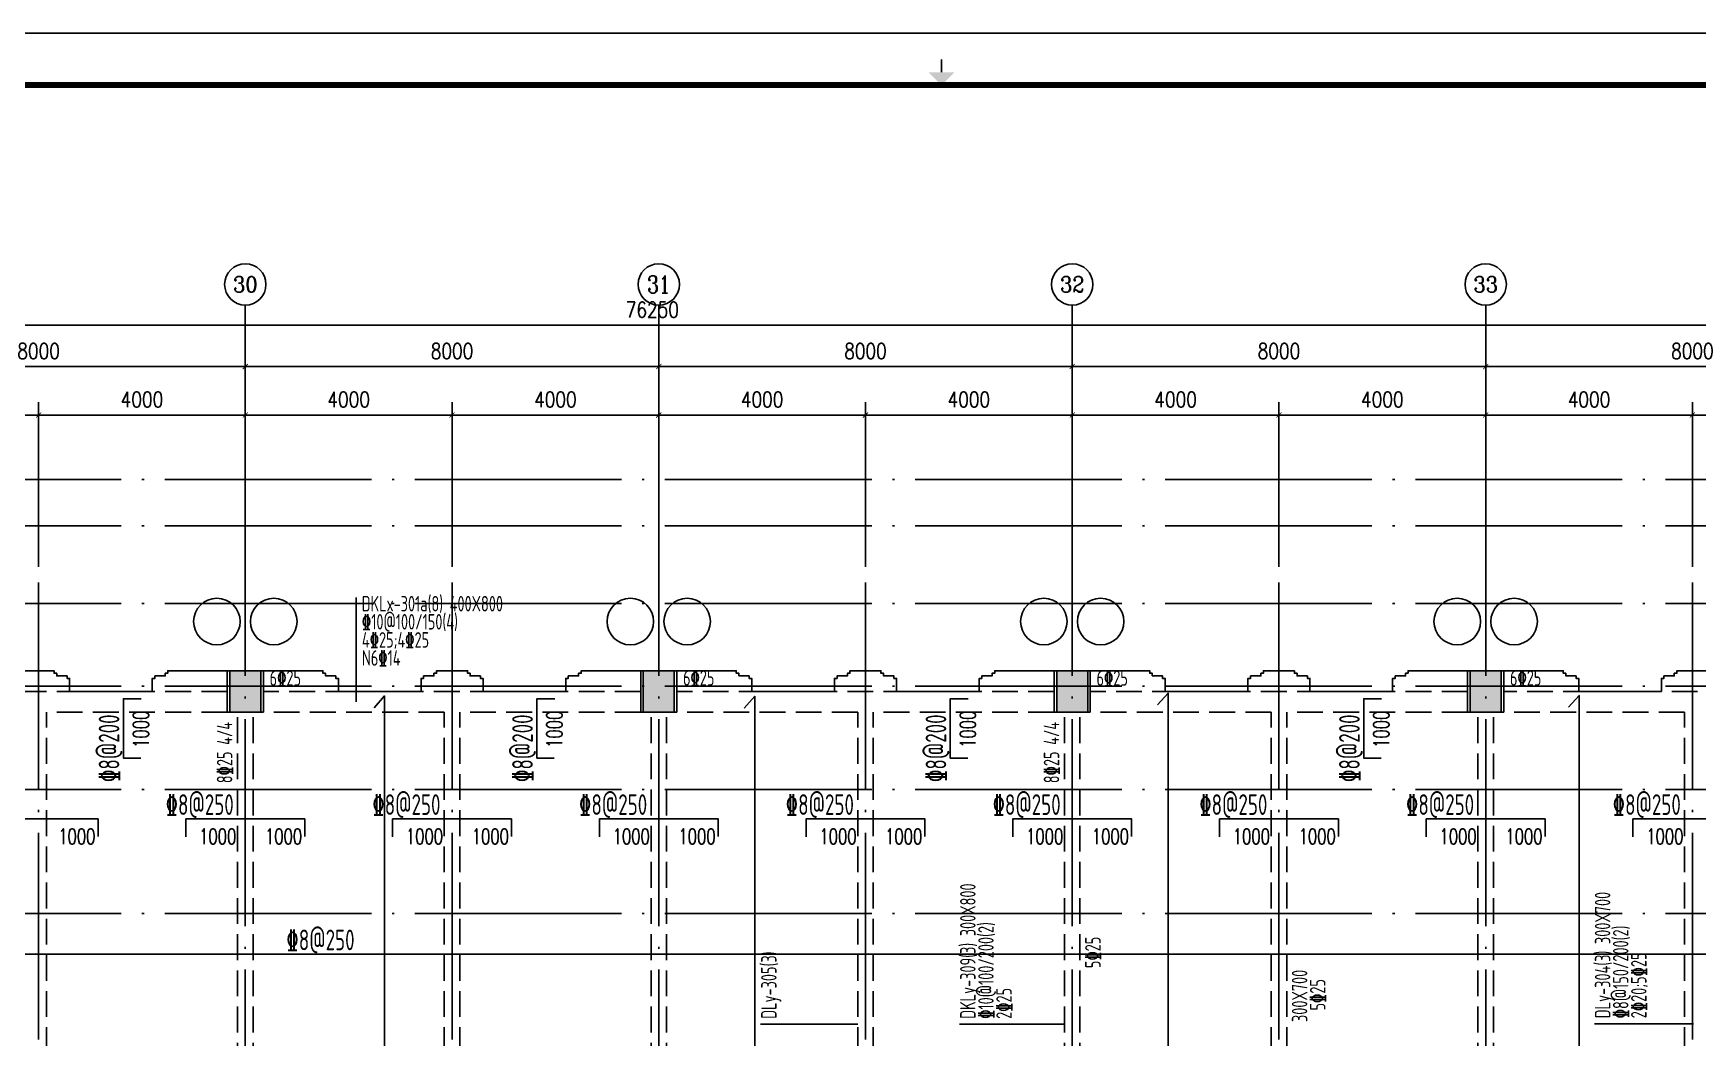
# Model space of a CAD drawing. Header units: millimetres. Extents: x 2998490 to 15040601, y 444546 to 7822218.
# Drawn here: x 14883870 to 14916075, y 7634531 to 7653964 of the extents above; entities that cross this region are included whole.
import ezdxf
from ezdxf.enums import TextEntityAlignment as Align

# ---------------------------------------------------------------- set-up
doc = ezdxf.new("R2010")
doc.units = ezdxf.units.MM
doc.header["$LTSCALE"] = 2000
doc.linetypes.add('DASH', pattern=[0.35, 0.25, -0.1])
doc.linetypes.add('DOTE', pattern=[2.42, 2, -0.2, 0.02, -0.2])
for name, color, linetype in [('3-AXIS', 3, 'Continuous'), ('3-AXIS_TEXT', 7, 'Continuous'), ('3-ban', 84, 'Continuous'), ('3-ban-rein', 1, 'Continuous'), ('3-ban-TEXT', 7, 'Continuous'), ('3-column-DOWN', 232, 'Continuous'), ('3-COLUMN-UP', 2, 'Continuous'), ('3-dote', 43, 'DOTE'), ('3-HATCH', 8, 'Continuous'), ('3-liang-rein-X', 54, 'Continuous'), ('3-liang-rein-Y', 130, 'Continuous'), ('3-liang-R截面-X', 50, 'Continuous'), ('3-liang-R截面-Y', 70, 'Continuous'), ('3-liang-s-1', 44, 'Continuous'), ('3-liang-xu', 120, 'DASH'), ('3-装饰线脚', 7, 'Continuous'), ('AXIS', 3, 'Continuous'), ('AXIS_TEXT', 7, 'Continuous'), ('图框', 7, 'Continuous')]:
    doc.layers.add(name, color=color, linetype=linetype)
doc.layers.add('3-零部件', color=73, linetype='Continuous', lineweight=5)
doc.styles.add('_TCH_AXIS', font='COMPLEX', dxfattribs={"bigfont": 'GBCBIG'})
doc.styles.add('COMPLEX', font='COMPLEX')
doc.styles.add('DIM_FONT', font='SIMPLEX', dxfattribs={"width": 0.8, "bigfont": 'HZTXT'})
doc.styles.add('TJ1', font='tj-romans1.shx', dxfattribs={"width": 0.8, "bigfont": 'tj-hztxt1.shx'})
doc.styles.add('TSSD_Rein', font='Tssdeng.shx', dxfattribs={"width": 0.7, "bigfont": 'hztxt.shx'})
doc.dimstyles.new('DIMN100', dxfattribs={"dimtxt": 300, "dimasz": 100, "dimexe": 250, "dimexo": 300, "dimgap": 150, "dimtad": 1, "dimdec": 0, "dimzin": 0, "dimdsep": 46, "dimtxsty": 'DIM_FONT', "dimblk": 'ARCHTICK', "dimcen": 0.09, "dimclrt": 7, "dimazin": 2, "dimtfac": 1, "dimtdec": 0, "dimtix": 1, "dimtmove": 2, "dimatfit": 3, "dimldrblk": 'ARCHTICK', "dimfxl": 0, "dimtolj": 1, "dimtzin": 0, "dimarcsym": 0})

# ---------------------------------------------------------------- blocks, each defined once
blk = doc.blocks.new('TJAD_TK_A0')
at = {"layer": '图框'}
for p, q in [((2162, 399.3), (973, 399.3)), ((973, -441.7), (2162, -441.7))]:
    blk.add_line(p, q, dxfattribs=at)
at = {"layer": '图框', "const_width": 0.3}
blk.add_lwpolyline([(1567.5, 391.74), (1567.5, 394.24)], dxfattribs=at)
at = {"layer": '图框', "const_width": 1.2}
blk.add_lwpolyline([(2152, -431.7), (2152, 389.3), (998, 389.3), (998, -431.7)], close=True, dxfattribs=at)
at = {"layer": '图框'}
blk.add_solid([(1565, 391.74), (1570, 391.74), (1567.5, 389.24)], dxfattribs=at)
blk = doc.blocks.new('_ArchTick')
at = {"color": 0, "linetype": 'ByBlock', "const_width": 0.15}
blk.add_lwpolyline([(-0.5, -0.5), (0.5, 0.5)], dxfattribs=at)
blk = doc.blocks.new('*D624')
at = {"layer": 'AXIS', "color": 0, "lineweight": -2}
for p, q in [((14879972, 7646376), (14879972, 7647766)), ((14879972, 7647516), (14887972, 7647516)), ((14887972, 7646376), (14887972, 7647766))]:
    blk.add_line(p, q, dxfattribs=at)
at = {"layer": 'Defpoints', "color": 0}
for p in [(14887972, 7647516), (14879972, 7646076), (14887972, 7646076)]:
    blk.add_point(p, dxfattribs=at)
at = {"layer": 'AXIS', "color": 0, "lineweight": -2, "xscale": 100, "yscale": 100, "zscale": 100, "rotation": 180}
blk.add_blockref('_ArchTick', (14879972, 7647516), dxfattribs=at)
at = {"layer": 'AXIS', "color": 0, "lineweight": -2, "xscale": 100, "yscale": 100, "zscale": 100}
blk.add_blockref('_ArchTick', (14887972, 7647516), dxfattribs=at)
at = {"layer": 'AXIS', "color": 7, "insert": (14883972, 7647816), "char_height": 300, "attachment_point": 5, "style": 'DIM_FONT'}
blk.add_mtext('\\A1;8000', dxfattribs=at)
blk = doc.blocks.new('*D625')
at = {"layer": 'AXIS', "color": 0, "lineweight": -2}
for p, q in [((14887972, 7646376), (14887972, 7647766)), ((14887972, 7647516), (14895972, 7647516)), ((14895972, 7646376), (14895972, 7647766))]:
    blk.add_line(p, q, dxfattribs=at)
at = {"layer": 'Defpoints', "color": 0}
for p in [(14895972, 7647516), (14887972, 7646076), (14895972, 7646076)]:
    blk.add_point(p, dxfattribs=at)
at = {"layer": 'AXIS', "color": 0, "lineweight": -2, "xscale": 100, "yscale": 100, "zscale": 100, "rotation": 180}
blk.add_blockref('_ArchTick', (14887972, 7647516), dxfattribs=at)
at = {"layer": 'AXIS', "color": 0, "lineweight": -2, "xscale": 100, "yscale": 100, "zscale": 100}
blk.add_blockref('_ArchTick', (14895972, 7647516), dxfattribs=at)
at = {"layer": 'AXIS', "color": 7, "insert": (14891972, 7647816), "char_height": 300, "attachment_point": 5, "style": 'DIM_FONT'}
blk.add_mtext('\\A1;8000', dxfattribs=at)
blk = doc.blocks.new('*D626')
at = {"layer": 'AXIS', "color": 0, "lineweight": -2}
for p, q in [((14895972, 7646376), (14895972, 7647766)), ((14895972, 7647516), (14903972, 7647516)), ((14903972, 7646376), (14903972, 7647766))]:
    blk.add_line(p, q, dxfattribs=at)
at = {"layer": 'Defpoints', "color": 0}
for p in [(14903972, 7647516), (14895972, 7646076), (14903972, 7646076)]:
    blk.add_point(p, dxfattribs=at)
at = {"layer": 'AXIS', "color": 0, "lineweight": -2, "xscale": 100, "yscale": 100, "zscale": 100, "rotation": 180}
blk.add_blockref('_ArchTick', (14895972, 7647516), dxfattribs=at)
at = {"layer": 'AXIS', "color": 0, "lineweight": -2, "xscale": 100, "yscale": 100, "zscale": 100}
blk.add_blockref('_ArchTick', (14903972, 7647516), dxfattribs=at)
at = {"layer": 'AXIS', "color": 7, "insert": (14899972, 7647816), "char_height": 300, "attachment_point": 5, "style": 'DIM_FONT'}
blk.add_mtext('\\A1;8000', dxfattribs=at)
blk = doc.blocks.new('*D627')
at = {"layer": 'AXIS', "color": 0, "lineweight": -2}
for p, q in [((14903972, 7646376), (14903972, 7647766)), ((14903972, 7647516), (14911972, 7647516)), ((14911972, 7646376), (14911972, 7647766))]:
    blk.add_line(p, q, dxfattribs=at)
at = {"layer": 'Defpoints', "color": 0}
for p in [(14911972, 7647516), (14903972, 7646076), (14911972, 7646076)]:
    blk.add_point(p, dxfattribs=at)
at = {"layer": 'AXIS', "color": 0, "lineweight": -2, "xscale": 100, "yscale": 100, "zscale": 100, "rotation": 180}
blk.add_blockref('_ArchTick', (14903972, 7647516), dxfattribs=at)
at = {"layer": 'AXIS', "color": 0, "lineweight": -2, "xscale": 100, "yscale": 100, "zscale": 100}
blk.add_blockref('_ArchTick', (14911972, 7647516), dxfattribs=at)
at = {"layer": 'AXIS', "color": 7, "insert": (14907972, 7647816), "char_height": 300, "attachment_point": 5, "style": 'DIM_FONT'}
blk.add_mtext('\\A1;8000', dxfattribs=at)
blk = doc.blocks.new('*D628')
at = {"layer": 'AXIS', "color": 0, "lineweight": -2}
for p, q in [((14911972, 7646376), (14911972, 7647766)), ((14911972, 7647516), (14919972, 7647516)), ((14919972, 7646376), (14919972, 7647766))]:
    blk.add_line(p, q, dxfattribs=at)
at = {"layer": 'Defpoints', "color": 0}
for p in [(14919972, 7647516), (14911972, 7646076), (14919972, 7646076)]:
    blk.add_point(p, dxfattribs=at)
at = {"layer": 'AXIS', "color": 0, "lineweight": -2, "xscale": 100, "yscale": 100, "zscale": 100, "rotation": 180}
blk.add_blockref('_ArchTick', (14911972, 7647516), dxfattribs=at)
at = {"layer": 'AXIS', "color": 0, "lineweight": -2, "xscale": 100, "yscale": 100, "zscale": 100}
blk.add_blockref('_ArchTick', (14919972, 7647516), dxfattribs=at)
at = {"layer": 'AXIS', "color": 7, "insert": (14915972, 7647816), "char_height": 300, "attachment_point": 5, "style": 'DIM_FONT'}
blk.add_mtext('\\A1;8000', dxfattribs=at)
blk = doc.blocks.new('*D635')
at = {"layer": 'AXIS', "color": 0, "lineweight": -2}
for p, q in [((14857722, 7645576), (14857722, 7648566)), ((14933972, 7645576), (14933972, 7648566)), ((14857722, 7648316), (14933972, 7648316))]:
    blk.add_line(p, q, dxfattribs=at)
at = {"layer": 'Defpoints', "color": 0}
for p in [(14933972, 7648316), (14857722, 7645276), (14933972, 7645276)]:
    blk.add_point(p, dxfattribs=at)
at = {"layer": 'AXIS', "color": 0, "lineweight": -2, "xscale": 100, "yscale": 100, "zscale": 100, "rotation": 180}
blk.add_blockref('_ArchTick', (14857722, 7648316), dxfattribs=at)
at = {"layer": 'AXIS', "color": 0, "lineweight": -2, "xscale": 100, "yscale": 100, "zscale": 100}
blk.add_blockref('_ArchTick', (14933972, 7648316), dxfattribs=at)
at = {"layer": 'AXIS', "color": 7, "insert": (14895847, 7648616), "char_height": 300, "attachment_point": 5, "style": 'DIM_FONT'}
blk.add_mtext('\\A1;76250', dxfattribs=at)
blk = doc.blocks.new('_AXISO')
blk.add_circle((0, 0), 0.5)
at = {"layer": '3-AXIS_TEXT', "style": 'COMPLEX', "width": 1.041667}
blk.add_attdef('A', text='', height=0.56, dxfattribs=at).set_placement((-0.25, -0.28), (0.25, -0.28), align=Align.FIT)
blk = doc.blocks.new('*D1516')
at = {"layer": '3-零部件', "color": 0, "lineweight": -2}
for p, q in [((14879972, 7644273), (14879972, 7646828)), ((14879972, 7646578), (14883972, 7646578)), ((14883972, 7643638), (14883972, 7646828))]:
    blk.add_line(p, q, dxfattribs=at)
at = {"layer": 'Defpoints', "color": 0}
for p in [(14883972, 7646578), (14879972, 7643973), (14883972, 7643338)]:
    blk.add_point(p, dxfattribs=at)
at = {"layer": '3-零部件', "color": 0, "lineweight": -2, "xscale": 100, "yscale": 100, "zscale": 100, "rotation": 180}
blk.add_blockref('_ArchTick', (14879972, 7646578), dxfattribs=at)
at = {"layer": '3-零部件', "color": 0, "lineweight": -2, "xscale": 100, "yscale": 100, "zscale": 100}
blk.add_blockref('_ArchTick', (14883972, 7646578), dxfattribs=at)
at = {"layer": '3-零部件', "color": 7, "insert": (14881972, 7646878), "char_height": 300, "attachment_point": 5, "style": 'DIM_FONT'}
blk.add_mtext('\\A1;4000', dxfattribs=at)
blk = doc.blocks.new('*D1517')
at = {"layer": '3-零部件', "color": 0, "lineweight": -2}
for p, q in [((14883972, 7643638), (14883972, 7646828)), ((14883972, 7646578), (14887972, 7646578)), ((14887972, 7645070), (14887972, 7646828))]:
    blk.add_line(p, q, dxfattribs=at)
at = {"layer": 'Defpoints', "color": 0}
for p in [(14887972, 7646578), (14887972, 7644770), (14883972, 7643338)]:
    blk.add_point(p, dxfattribs=at)
at = {"layer": '3-零部件', "color": 0, "lineweight": -2, "xscale": 100, "yscale": 100, "zscale": 100, "rotation": 180}
blk.add_blockref('_ArchTick', (14883972, 7646578), dxfattribs=at)
at = {"layer": '3-零部件', "color": 0, "lineweight": -2, "xscale": 100, "yscale": 100, "zscale": 100}
blk.add_blockref('_ArchTick', (14887972, 7646578), dxfattribs=at)
at = {"layer": '3-零部件', "color": 7, "insert": (14885972, 7646878), "char_height": 300, "attachment_point": 5, "style": 'DIM_FONT'}
blk.add_mtext('\\A1;4000', dxfattribs=at)
blk = doc.blocks.new('*D1518')
at = {"layer": '3-零部件', "color": 0, "lineweight": -2}
for p, q in [((14887972, 7645070), (14887972, 7646828)), ((14887972, 7646578), (14891972, 7646578)), ((14891972, 7643638), (14891972, 7646828))]:
    blk.add_line(p, q, dxfattribs=at)
at = {"layer": 'Defpoints', "color": 0}
for p in [(14891972, 7646578), (14887972, 7644770), (14891972, 7643338)]:
    blk.add_point(p, dxfattribs=at)
at = {"layer": '3-零部件', "color": 0, "lineweight": -2, "xscale": 100, "yscale": 100, "zscale": 100, "rotation": 180}
blk.add_blockref('_ArchTick', (14887972, 7646578), dxfattribs=at)
at = {"layer": '3-零部件', "color": 0, "lineweight": -2, "xscale": 100, "yscale": 100, "zscale": 100}
blk.add_blockref('_ArchTick', (14891972, 7646578), dxfattribs=at)
at = {"layer": '3-零部件', "color": 7, "insert": (14889972, 7646878), "char_height": 300, "attachment_point": 5, "style": 'DIM_FONT'}
blk.add_mtext('\\A1;4000', dxfattribs=at)
blk = doc.blocks.new('*D1519')
at = {"layer": '3-零部件', "color": 0, "lineweight": -2}
for p, q in [((14891972, 7643638), (14891972, 7646828)), ((14891972, 7646578), (14895972, 7646578)), ((14895972, 7644732), (14895972, 7646828))]:
    blk.add_line(p, q, dxfattribs=at)
at = {"layer": 'Defpoints', "color": 0}
for p in [(14895972, 7646578), (14895972, 7644432), (14891972, 7643338)]:
    blk.add_point(p, dxfattribs=at)
at = {"layer": '3-零部件', "color": 0, "lineweight": -2, "xscale": 100, "yscale": 100, "zscale": 100, "rotation": 180}
blk.add_blockref('_ArchTick', (14891972, 7646578), dxfattribs=at)
at = {"layer": '3-零部件', "color": 0, "lineweight": -2, "xscale": 100, "yscale": 100, "zscale": 100}
blk.add_blockref('_ArchTick', (14895972, 7646578), dxfattribs=at)
at = {"layer": '3-零部件', "color": 7, "insert": (14893972, 7646878), "char_height": 300, "attachment_point": 5, "style": 'DIM_FONT'}
blk.add_mtext('\\A1;4000', dxfattribs=at)
blk = doc.blocks.new('*D1520')
at = {"layer": '3-零部件', "color": 0, "lineweight": -2}
for p, q in [((14895972, 7644732), (14895972, 7646828)), ((14895972, 7646578), (14899972, 7646578)), ((14899972, 7643638), (14899972, 7646828))]:
    blk.add_line(p, q, dxfattribs=at)
at = {"layer": 'Defpoints', "color": 0}
for p in [(14899972, 7646578), (14895972, 7644432), (14899972, 7643338)]:
    blk.add_point(p, dxfattribs=at)
at = {"layer": '3-零部件', "color": 0, "lineweight": -2, "xscale": 100, "yscale": 100, "zscale": 100, "rotation": 180}
blk.add_blockref('_ArchTick', (14895972, 7646578), dxfattribs=at)
at = {"layer": '3-零部件', "color": 0, "lineweight": -2, "xscale": 100, "yscale": 100, "zscale": 100}
blk.add_blockref('_ArchTick', (14899972, 7646578), dxfattribs=at)
at = {"layer": '3-零部件', "color": 7, "insert": (14897972, 7646878), "char_height": 300, "attachment_point": 5, "style": 'DIM_FONT'}
blk.add_mtext('\\A1;4000', dxfattribs=at)
blk = doc.blocks.new('*D1521')
at = {"layer": '3-零部件', "color": 0, "lineweight": -2}
for p, q in [((14899972, 7643638), (14899972, 7646828)), ((14899972, 7646578), (14903972, 7646578)), ((14903972, 7645170), (14903972, 7646828))]:
    blk.add_line(p, q, dxfattribs=at)
at = {"layer": 'Defpoints', "color": 0}
for p in [(14903972, 7646578), (14903972, 7644870), (14899972, 7643338)]:
    blk.add_point(p, dxfattribs=at)
at = {"layer": '3-零部件', "color": 0, "lineweight": -2, "xscale": 100, "yscale": 100, "zscale": 100, "rotation": 180}
blk.add_blockref('_ArchTick', (14899972, 7646578), dxfattribs=at)
at = {"layer": '3-零部件', "color": 0, "lineweight": -2, "xscale": 100, "yscale": 100, "zscale": 100}
blk.add_blockref('_ArchTick', (14903972, 7646578), dxfattribs=at)
at = {"layer": '3-零部件', "color": 7, "insert": (14901972, 7646878), "char_height": 300, "attachment_point": 5, "style": 'DIM_FONT'}
blk.add_mtext('\\A1;4000', dxfattribs=at)
blk = doc.blocks.new('*D1522')
at = {"layer": '3-零部件', "color": 0, "lineweight": -2}
for p, q in [((14903972, 7645170), (14903972, 7646828)), ((14903972, 7646578), (14907972, 7646578)), ((14907972, 7643638), (14907972, 7646828))]:
    blk.add_line(p, q, dxfattribs=at)
at = {"layer": 'Defpoints', "color": 0}
for p in [(14907972, 7646578), (14903972, 7644870), (14907972, 7643338)]:
    blk.add_point(p, dxfattribs=at)
at = {"layer": '3-零部件', "color": 0, "lineweight": -2, "xscale": 100, "yscale": 100, "zscale": 100, "rotation": 180}
blk.add_blockref('_ArchTick', (14903972, 7646578), dxfattribs=at)
at = {"layer": '3-零部件', "color": 0, "lineweight": -2, "xscale": 100, "yscale": 100, "zscale": 100}
blk.add_blockref('_ArchTick', (14907972, 7646578), dxfattribs=at)
at = {"layer": '3-零部件', "color": 7, "insert": (14905972, 7646878), "char_height": 300, "attachment_point": 5, "style": 'DIM_FONT'}
blk.add_mtext('\\A1;4000', dxfattribs=at)
blk = doc.blocks.new('*D1523')
at = {"layer": '3-零部件', "color": 0, "lineweight": -2}
for p, q in [((14907972, 7643638), (14907972, 7646828)), ((14907972, 7646578), (14911972, 7646578)), ((14911972, 7645044), (14911972, 7646828))]:
    blk.add_line(p, q, dxfattribs=at)
at = {"layer": 'Defpoints', "color": 0}
for p in [(14911972, 7646578), (14911972, 7644744), (14907972, 7643338)]:
    blk.add_point(p, dxfattribs=at)
at = {"layer": '3-零部件', "color": 0, "lineweight": -2, "xscale": 100, "yscale": 100, "zscale": 100, "rotation": 180}
blk.add_blockref('_ArchTick', (14907972, 7646578), dxfattribs=at)
at = {"layer": '3-零部件', "color": 0, "lineweight": -2, "xscale": 100, "yscale": 100, "zscale": 100}
blk.add_blockref('_ArchTick', (14911972, 7646578), dxfattribs=at)
at = {"layer": '3-零部件', "color": 7, "insert": (14909972, 7646878), "char_height": 300, "attachment_point": 5, "style": 'DIM_FONT'}
blk.add_mtext('\\A1;4000', dxfattribs=at)
blk = doc.blocks.new('*D1524')
at = {"layer": '3-零部件', "color": 0, "lineweight": -2}
for p, q in [((14911972, 7645044), (14911972, 7646828)), ((14911972, 7646578), (14915972, 7646578)), ((14915972, 7643638), (14915972, 7646828))]:
    blk.add_line(p, q, dxfattribs=at)
at = {"layer": 'Defpoints', "color": 0}
for p in [(14915972, 7646578), (14911972, 7644744), (14915972, 7643338)]:
    blk.add_point(p, dxfattribs=at)
at = {"layer": '3-零部件', "color": 0, "lineweight": -2, "xscale": 100, "yscale": 100, "zscale": 100, "rotation": 180}
blk.add_blockref('_ArchTick', (14911972, 7646578), dxfattribs=at)
at = {"layer": '3-零部件', "color": 0, "lineweight": -2, "xscale": 100, "yscale": 100, "zscale": 100}
blk.add_blockref('_ArchTick', (14915972, 7646578), dxfattribs=at)
at = {"layer": '3-零部件', "color": 7, "insert": (14913972, 7646878), "char_height": 300, "attachment_point": 5, "style": 'DIM_FONT'}
blk.add_mtext('\\A1;4000', dxfattribs=at)
blk = doc.blocks.new('*D1525')
at = {"layer": '3-零部件', "color": 0, "lineweight": -2}
for p, q in [((14915972, 7643638), (14915972, 7646828)), ((14915972, 7646578), (14919972, 7646578)), ((14919972, 7645108), (14919972, 7646828))]:
    blk.add_line(p, q, dxfattribs=at)
at = {"layer": 'Defpoints', "color": 0}
for p in [(14919972, 7646578), (14919972, 7644808), (14915972, 7643338)]:
    blk.add_point(p, dxfattribs=at)
at = {"layer": '3-零部件', "color": 0, "lineweight": -2, "xscale": 100, "yscale": 100, "zscale": 100, "rotation": 180}
blk.add_blockref('_ArchTick', (14915972, 7646578), dxfattribs=at)
at = {"layer": '3-零部件', "color": 0, "lineweight": -2, "xscale": 100, "yscale": 100, "zscale": 100}
blk.add_blockref('_ArchTick', (14919972, 7646578), dxfattribs=at)
at = {"layer": '3-零部件', "color": 7, "insert": (14917972, 7646878), "char_height": 300, "attachment_point": 5, "style": 'DIM_FONT'}
blk.add_mtext('\\A1;4000', dxfattribs=at)

msp = doc.modelspace()

# ---------------------------------------------------------------- hatches: boundary and pattern name
at = {"layer": '3-HATCH'}
for points in [[(14888272.2, 7640832.3), (14887672.2, 7640832.3), (14887672.2, 7641632.3), (14888272.2, 7641632.3)], [(14896272.2, 7640832.3), (14895672.2, 7640832.3), (14895672.2, 7641632.3), (14896272.2, 7641632.3)], [(14904272.2, 7640832.3), (14903672.2, 7640832.3), (14903672.2, 7641632.3), (14904272.2, 7641632.3)], [(14912272.2, 7640832.3), (14911672.2, 7640832.3), (14911672.2, 7641632.3), (14912272.2, 7641632.3)]]:
    msp.add_hatch(color=256, dxfattribs=at).paths.add_polyline_path(points)

# ---------------------------------------------------------------- linework, layer by layer
at = {"layer": '3-AXIS', "color": 15, "linetype": 'DOTE'}
for p, q in [((14887972.2, 7617332.3), (14887972.2, 7645987.2)), ((14895972.2, 7617332.3), (14895972.2, 7645987.2)), ((14903972.2, 7617332.3), (14903972.2, 7645987.2)), ((14911972.2, 7617332.3), (14911972.2, 7645987.2)), ((14933972.2, 7645332.3), (14854749, 7645332.3)), ((14933972.2, 7644432.3), (14854749, 7644432.3)), ((14933972.2, 7642932.3), (14854749, 7642932.3)), ((14933972.2, 7641332.3), (14854749, 7641332.3)), ((14933972.2, 7639332.3), (14854749, 7639332.3)), ((14933972.2, 7636932.3), (14854749, 7636932.3))]:
    msp.add_line(p, q, dxfattribs=at)
at = {"layer": '3-ban-rein'}
for points in [[(14885950.7, 7639939.8), (14885612.8, 7639939.8), (14885612.8, 7641089.8), (14885958.8, 7641089.8)], [(14890473.5, 7631448.4), (14890666.9, 7631174.7), (14890666.9, 7641143), (14890463.8, 7640913.6)], [(14893950.7, 7639939.8), (14893612.8, 7639939.8), (14893612.8, 7641089.8), (14893958.8, 7641089.8)], [(14897634.5, 7631448.4), (14897828, 7631174.7), (14897828, 7641136), (14897624.9, 7640906.7)], [(14901950.7, 7639939.8), (14901612.8, 7639939.8), (14901612.8, 7641089.8), (14901958.8, 7641089.8)], [(14905634.5, 7631448.4), (14905828, 7631174.7), (14905828, 7641199.5), (14905624.9, 7640970.1)], [(14909950.7, 7639939.8), (14909612.8, 7639939.8), (14909612.8, 7641089.8), (14909958.8, 7641089.8)], [(14913584.5, 7631448.4), (14913778, 7631174.7), (14913778, 7641153.4), (14913574.9, 7640924.1)], [(14885122.3, 7638426.6), (14885122.3, 7638764.5), (14882822.3, 7638764.5), (14882822.3, 7638418.5)], [(14889122.3, 7638426.6), (14889122.3, 7638764.5), (14886822.3, 7638764.5), (14886822.3, 7638418.5)], [(14893122.3, 7638426.6), (14893122.3, 7638764.5), (14890822.3, 7638764.5), (14890822.3, 7638418.5)], [(14897122.3, 7638426.6), (14897122.3, 7638764.5), (14894822.3, 7638764.5), (14894822.3, 7638418.5)], [(14901122.3, 7638426.6), (14901122.3, 7638764.5), (14898822.3, 7638764.5), (14898822.3, 7638418.5)], [(14905122.3, 7638426.6), (14905122.3, 7638764.5), (14902822.3, 7638764.5), (14902822.3, 7638418.5)], [(14909122.3, 7638426.6), (14909122.3, 7638764.5), (14906822.3, 7638764.5), (14906822.3, 7638418.5)], [(14913122.3, 7638426.6), (14913122.3, 7638764.5), (14910822.3, 7638764.5), (14910822.3, 7638418.5)], [(14917122.3, 7638426.6), (14917122.3, 7638764.5), (14914822.3, 7638764.5), (14914822.3, 7638418.5)], [(14921361.6, 7635808.3), (14921361.6, 7636146.2), (14857525, 7636146.2), (14857525, 7635800.2)]]:
    msp.add_lwpolyline(points, dxfattribs=at)
at = {"layer": '3-column-DOWN'}
for points in [[(14888322.2, 7640832.3), (14887622.2, 7640832.3), (14887622.2, 7641632.3), (14888322.2, 7641632.3)], [(14896322.2, 7640832.3), (14895622.2, 7640832.3), (14895622.2, 7641632.3), (14896322.2, 7641632.3)], [(14904322.2, 7640832.3), (14903622.2, 7640832.3), (14903622.2, 7641632.3), (14904322.2, 7641632.3)], [(14912322.2, 7640832.3), (14911622.2, 7640832.3), (14911622.2, 7641632.3), (14912322.2, 7641632.3)]]:
    msp.add_lwpolyline(points, close=True, dxfattribs=at)
at = {"layer": '3-COLUMN-UP'}
for points in [[(14888272.2, 7640832.3), (14887672.2, 7640832.3), (14887672.2, 7641632.3), (14888272.2, 7641632.3)], [(14896272.2, 7640832.3), (14895672.2, 7640832.3), (14895672.2, 7641632.3), (14896272.2, 7641632.3)], [(14904272.2, 7640832.3), (14903672.2, 7640832.3), (14903672.2, 7641632.3), (14904272.2, 7641632.3)], [(14912272.2, 7640832.3), (14911672.2, 7640832.3), (14911672.2, 7641632.3), (14912272.2, 7641632.3)]]:
    msp.add_lwpolyline(points, close=True, dxfattribs=at)
at = {"layer": '3-dote'}
for p, q in [((14883972.1, 7643337.5), (14883972.1, 7615155.9)), ((14891972.1, 7643337.5), (14891972.1, 7615155.9)), ((14899972.1, 7643337.5), (14899972.1, 7615155.9)), ((14907972.1, 7643337.5), (14907972.1, 7615155.9)), ((14915972.1, 7643337.5), (14915972.1, 7615155.9))]:
    msp.add_line(p, q, dxfattribs=at)
at = {"layer": '3-liang-R截面-X'}
msp.add_line((14890115.6, 7643045.7), (14890115.6, 7641032.3), dxfattribs=at)
at = {"layer": '3-liang-R截面-Y'}
for p, q in [((14897942.2, 7634791.5), (14899822.1, 7634791.5)), ((14901792.7, 7634791.5), (14903822.3, 7634791.5)), ((14914074.9, 7634802.3), (14915991.8, 7634802.3))]:
    msp.add_line(p, q, dxfattribs=at)
at = {"layer": '3-liang-s-1'}
for points in [[(14887972.1, 7641632.3), (14886472.1, 7641632.3), (14886472.1, 7641582.3), (14886422.1, 7641582.3), (14886422.1, 7641532.3), (14886222.1, 7641532.3), (14886222.1, 7641482.3), (14886172.1, 7641482.3), (14886172.1, 7641232.3), (14884572.1, 7641232.3), (14884572.1, 7641482.3), (14884522.1, 7641482.3), (14884522.1, 7641532.3), (14884322.1, 7641532.3), (14884322.1, 7641582.3), (14884272.1, 7641582.3), (14884272.1, 7641632.3), (14883672.1, 7641632.3)], [(14895972.1, 7641632.3), (14894472.1, 7641632.3), (14894472.1, 7641582.3), (14894422.1, 7641582.3), (14894422.1, 7641532.3), (14894222.1, 7641532.3), (14894222.1, 7641482.3), (14894172.1, 7641482.3), (14894172.1, 7641232.3), (14892572.1, 7641232.3), (14892572.1, 7641482.3), (14892522.1, 7641482.3), (14892522.1, 7641532.3), (14892322.1, 7641532.3), (14892322.1, 7641582.3), (14892272.1, 7641582.3), (14892272.1, 7641632.3), (14891672.1, 7641632.3), (14891672.1, 7641582.3), (14891622.1, 7641582.3), (14891622.1, 7641532.3), (14891422.1, 7641532.3), (14891422.1, 7641482.3), (14891372.1, 7641482.3), (14891372.1, 7641232.3), (14889772.1, 7641232.3), (14889772.1, 7641482.3), (14889722.1, 7641482.3), (14889722.1, 7641532.3), (14889522.1, 7641532.6), (14889522.1, 7641582.3), (14889472.1, 7641582.3), (14889472.1, 7641632.3), (14887972.1, 7641632.3)], [(14903972.1, 7641632.3), (14902472.1, 7641632.3), (14902472.1, 7641582.3), (14902422.1, 7641582.3), (14902422.1, 7641532.3), (14902222.1, 7641532.3), (14902222.1, 7641482.3), (14902172.1, 7641482.3), (14902172.1, 7641232.3), (14900572.1, 7641232.3), (14900572.1, 7641482.3), (14900522.1, 7641482.3), (14900522.1, 7641532.3), (14900322.1, 7641532.3), (14900322.1, 7641582.3), (14900272.1, 7641582.3), (14900272.1, 7641632.3), (14899672.1, 7641632.3), (14899672.1, 7641582.3), (14899622.1, 7641582.3), (14899622.1, 7641532.3), (14899422.1, 7641532.3), (14899422.1, 7641482.3), (14899372.1, 7641482.3), (14899372.1, 7641232.3), (14897772.1, 7641232.3), (14897772.1, 7641482.3), (14897722.1, 7641482.3), (14897722.1, 7641532.3), (14897522.1, 7641532.6), (14897522.1, 7641582.3), (14897472.1, 7641582.3), (14897472.1, 7641632.3), (14895972.1, 7641632.3)], [(14911972.1, 7641632.3), (14910472.1, 7641632.3), (14910472.1, 7641582.3), (14910422.1, 7641582.3), (14910422.1, 7641532.3), (14910222.1, 7641532.3), (14910222.1, 7641482.3), (14910172.1, 7641482.3), (14910172.1, 7641232.3), (14908572.1, 7641232.3), (14908572.1, 7641482.3), (14908522.1, 7641482.3), (14908522.1, 7641532.3), (14908322.1, 7641532.3), (14908322.1, 7641582.3), (14908272.1, 7641582.3), (14908272.1, 7641632.3), (14907672.1, 7641632.3), (14907672.1, 7641582.3), (14907622.1, 7641582.3), (14907622.1, 7641532.3), (14907422.1, 7641532.3), (14907422.1, 7641482.3), (14907372.1, 7641482.3), (14907372.1, 7641232.3), (14905772.1, 7641232.3), (14905772.1, 7641482.3), (14905722.1, 7641482.3), (14905722.1, 7641532.3), (14905522.1, 7641532.6), (14905522.1, 7641582.3), (14905472.1, 7641582.3), (14905472.1, 7641632.3), (14903972.1, 7641632.3)], [(14916272.1, 7641632.3), (14915672.1, 7641632.3), (14915672.1, 7641582.3), (14915622.1, 7641582.3), (14915622.1, 7641532.3), (14915422.1, 7641532.3), (14915422.1, 7641482.3), (14915372.1, 7641482.3), (14915372.1, 7641232.3), (14913772.1, 7641232.3), (14913772.1, 7641482.3), (14913722.1, 7641482.3), (14913722.1, 7641532.3), (14913522.1, 7641532.6), (14913522.1, 7641582.3), (14913472.1, 7641582.3), (14913472.1, 7641632.3), (14911972.1, 7641632.3)]]:
    msp.add_lwpolyline(points, dxfattribs=at)
at = {"layer": '3-liang-xu'}
for p, q in [((14887622.2, 7641232.3), (14880322.2, 7641232.3)), ((14895622.2, 7641232.3), (14888322.2, 7641232.3)), ((14903622.2, 7641232.3), (14896322.2, 7641232.3)), ((14911622.2, 7641232.3), (14904322.2, 7641232.3)), ((14919572.2, 7641232.3), (14912322.2, 7641232.3)), ((14887622.2, 7640832.3), (14884122.2, 7640832.3)), ((14884122.2, 7631432.3), (14884122.2, 7640832.3)), ((14887822.2, 7631832.3), (14887822.2, 7640832.3)), ((14888122.2, 7631832.3), (14888122.2, 7640832.3)), ((14891822.2, 7640832.3), (14888322.2, 7640832.3)), ((14891822.2, 7631432.3), (14891822.2, 7640832.3)), ((14895622.2, 7640832.3), (14892122.2, 7640832.3)), ((14892122.2, 7631432.3), (14892122.2, 7640832.3)), ((14895822.2, 7631832.3), (14895822.2, 7640832.3)), ((14896122.2, 7631832.3), (14896122.2, 7640832.3)), ((14899822.2, 7640832.3), (14896322.2, 7640832.3)), ((14899822.2, 7631432.3), (14899822.2, 7640832.3)), ((14903622.2, 7640832.3), (14900122.2, 7640832.3)), ((14900122.2, 7631432.3), (14900122.2, 7640832.3)), ((14903822.2, 7631832.3), (14903822.2, 7640832.3)), ((14904122.2, 7631832.3), (14904122.2, 7640832.3)), ((14907822.2, 7640832.3), (14904322.2, 7640832.3)), ((14907822.2, 7631432.3), (14907822.2, 7640832.3)), ((14911622.2, 7640832.3), (14908122.2, 7640832.3)), ((14908122.2, 7631432.3), (14908122.2, 7640832.3)), ((14911822.2, 7631832.3), (14911822.2, 7640832.3)), ((14912122.2, 7631832.3), (14912122.2, 7640832.3)), ((14915822.2, 7640832.3), (14912322.2, 7640832.3)), ((14915822.2, 7631432.3), (14915822.2, 7640832.3))]:
    msp.add_line(p, q, dxfattribs=at)
at = {"layer": '3-装饰线脚'}
for centre in [(14887422.2, 7642582.3), (14888522.2, 7642582.3), (14895422.2, 7642582.3), (14896522.2, 7642582.3), (14903422.2, 7642582.3), (14904522.2, 7642582.3), (14911422.2, 7642582.3), (14912522.2, 7642582.3)]:
    msp.add_circle(centre, 450, dxfattribs=at)
at = {"layer": 'AXIS'}
for p, q in [((14887972.2, 7646075.5), (14887972.2, 7648705)), ((14895972.2, 7646075.5), (14895972.2, 7648705)), ((14903972.2, 7646075.5), (14903972.2, 7648705)), ((14911972.2, 7646075.5), (14911972.2, 7648705))]:
    msp.add_line(p, q, dxfattribs=at)

# ---------------------------------------------------------------- block references
ref = msp.add_blockref('_AXISO', (14887972.2, 7649105), dxfattribs=dict(at, xscale=800, yscale=800, zscale=800))
ref.add_attrib('A', '30', dxfattribs={"layer": 'AXIS_TEXT', "height": 300.65, "style": '_TCH_AXIS'}).set_placement((14887736, 7648954.7), (14888208.4, 7648954.7), align=Align.FIT)
ref = msp.add_blockref('_AXISO', (14895972.2, 7649105), dxfattribs=dict(at, xscale=800, yscale=800, zscale=800))
ref.add_attrib('A', '31', dxfattribs={"layer": 'AXIS_TEXT', "height": 336, "style": '_TCH_AXIS'}).set_placement((14895748.2, 7648937), (14896196.2, 7648937), align=Align.FIT)
ref = msp.add_blockref('_AXISO', (14903972.2, 7649105), dxfattribs=dict(at, xscale=800, yscale=800, zscale=800))
ref.add_attrib('A', '32', dxfattribs={"layer": 'AXIS_TEXT', "height": 300.65, "style": '_TCH_AXIS'}).set_placement((14903736, 7648954.7), (14904208.4, 7648954.7), align=Align.FIT)
ref = msp.add_blockref('_AXISO', (14911972.2, 7649105), dxfattribs=dict(at, xscale=800, yscale=800, zscale=800))
ref.add_attrib('A', '33', dxfattribs={"layer": 'AXIS_TEXT', "height": 300.65, "style": '_TCH_AXIS'}).set_placement((14911736, 7648954.7), (14912208.4, 7648954.7), align=Align.FIT)
at = {"layer": '图框', "xscale": 100, "yscale": 100, "zscale": 100}
for p in [(14744694.6, 7698133.9), (14744694.6, 7614033.9)]:
    msp.add_blockref('TJAD_TK_A0', p, dxfattribs=at)

# ---------------------------------------------------------------- texts
at = {"layer": '3-ban', "style": 'TSSD_Rein', "width": 0.7}
for s, rotation, p in [('%%1328@200', 89.99419, (14885535.7, 7639478.7, -5065)), ('%%1328@200', 89.99419, (14893535.7, 7639478.7, -5065)), ('%%1328@200', 89.99419, (14901535.7, 7639478.7, -5065)), ('%%1328@200', 89.99419, (14909535.7, 7639478.7, -5065)), ('%%1328@250', 0.00581, (14886429.8, 7638841.5, -5065)), ('%%1328@250', 0.00581, (14890429.8, 7638841.5, -5065)), ('%%1328@250', 0.00581, (14894429.8, 7638841.5, -5065)), ('%%1328@250', 0.00581, (14898429.8, 7638841.5, -5065)), ('%%1328@250', 0.00581, (14902429.8, 7638841.5, -5065)), ('%%1328@250', 0.00581, (14906429.8, 7638841.5, -5065)), ('%%1328@250', 0.00581, (14910429.8, 7638841.5, -5065)), ('%%1328@250', 0.00581, (14914429.8, 7638841.5, -5065)), ('%%1328@250', 0.00581, (14888767.6, 7636223.1, -5065))]:
    msp.add_text(s, height=400, rotation=rotation, dxfattribs=at).set_placement(p)
at = {"layer": '3-ban-TEXT', "style": 'TJ1', "width": 0.7}
for p in [(14886102.7, 7640136.8), (14894102.7, 7640136.8), (14902102.7, 7640136.8), (14910102.7, 7640136.8)]:
    msp.add_text('1000', height=300, rotation=90, dxfattribs=at).set_placement(p)
for p in [(14884351.9, 7638274.7), (14887078.9, 7638274.7), (14888351.9, 7638274.7), (14891078.9, 7638274.7), (14892351.9, 7638274.7), (14895078.9, 7638274.7), (14896351.9, 7638274.7), (14899078.9, 7638274.7), (14900351.9, 7638274.7), (14903078.9, 7638274.7), (14904351.9, 7638274.7), (14907078.9, 7638274.7), (14908351.9, 7638274.7), (14911078.9, 7638274.7), (14912351.9, 7638274.7), (14915078.9, 7638274.7)]:
    msp.add_text('1000', height=300, dxfattribs=at).set_placement(p)
at = {"layer": '3-liang-rein-X', "style": 'TSSD_Rein', "width": 0.7}
for s, p in [('%%13210@100/150(4)', (14890228.4, 7642428.1)), ('4%%13225;4%%13225', (14890228.4, 7642078.1)), ('N6%%13214', (14890228.4, 7641728.1)), ('6%%13225', (14888442.1, 7641338.8)), ('6%%13225', (14896442.1, 7641343)), ('6%%13225', (14904442.1, 7641339.4)), ('6%%13225', (14912442.1, 7641341.4))]:
    msp.add_text(s, height=300, dxfattribs=at).set_placement(p)
at = {"layer": '3-liang-rein-Y', "style": 'TSSD_Rein', "width": 0.7}
for s, p in [('8%%13225 4/4', (14887721.1, 7639455)), ('8%%13225 4/4', (14903721.1, 7639455)), ('%%13210@100/200(2)', (14902452.3, 7634895.7)), ('%%1328@150/200(2)', (14914734.6, 7634906.5)), ('5%%13225', (14904522.3, 7635876.9)), ('2%%13220;5%%13225', (14915084.6, 7634906.5)), ('5%%13225', (14908872.1, 7635057.3)), ('2%%13225', (14902802.3, 7634895.7))]:
    msp.add_text(s, height=300, rotation=90, dxfattribs=at).set_placement(p)
at = {"layer": '3-liang-R截面-X', "style": 'TSSD_Rein', "width": 0.7}
msp.add_text('DKLx-301a(8) 400X800', height=300, dxfattribs=at).set_placement((14890223.6, 7642778))
at = {"layer": '3-liang-R截面-Y', "style": 'TSSD_Rein', "width": 0.7}
for s, p in [('DKLy-309(3) 300X800', (14902102.4, 7634895.7)), ('DLy-304(3) 300X700', (14914384.6, 7634906.5)), ('DLy-305(3)', (14898251.8, 7634895.7)), ('300X700', (14908522.1, 7634834.6))]:
    msp.add_text(s, height=300, rotation=90, dxfattribs=at).set_placement(p)

# ---------------------------------------------------------------- dimensions: what is measured, and where the dimension line sits
at = {"layer": '3-零部件'}
for base, p1, p2, picture, middle in [((14883972.1, 7646578.3), (14879972.1, 7643973.2), (14883972.1, 7643337.5), '*D1516', (14881972.1, 7646878.3)), ((14887972.1, 7646578.3), (14883972.1, 7643337.5), (14887972.1, 7644769.9), '*D1517', (14885972.1, 7646878.3)), ((14891972.1, 7646578.3), (14887972.1, 7644769.9), (14891972.1, 7643337.5), '*D1518', (14889972.1, 7646878.3)), ((14895972.1, 7646578.3), (14891972.1, 7643337.5), (14895972.1, 7644432.3), '*D1519', (14893972.1, 7646878.3)), ((14899972.1, 7646578.3), (14895972.1, 7644432.3), (14899972.1, 7643337.5), '*D1520', (14897972.1, 7646878.3)), ((14903972.1, 7646578.3), (14899972.1, 7643337.5), (14903972.1, 7644870), '*D1521', (14901972.1, 7646878.3)), ((14907972.1, 7646578.3), (14903972.1, 7644870), (14907972.1, 7643337.5), '*D1522', (14905972.1, 7646878.3)), ((14911972.1, 7646578.3), (14907972.1, 7643337.5), (14911972.1, 7644743.7), '*D1523', (14909972.1, 7646878.3)), ((14915972.1, 7646578.3), (14911972.1, 7644743.7), (14915972.1, 7643337.5), '*D1524', (14913972.1, 7646878.3)), ((14919972.1, 7646578.3), (14915972.1, 7643337.5), (14919972.1, 7644808.5), '*D1525', (14917972.1, 7646878.3))]:
    dim = msp.add_linear_dim(base=base, p1=p1, p2=p2, dimstyle='DIMN100', dxfattribs=at)
    dim.commit()
    dim.dimension.update_dxf_attribs({"geometry": picture, "text_midpoint": middle})
at = {"layer": 'AXIS'}
for p1, p2, distance, picture, middle in [((14857722.2, 7645275.5), (14933972.2, 7645275.5), 3040.9, '*D635', (14895847.2, 7648616.4)), ((14879972.2, 7646075.5), (14887972.2, 7646075.5), 1440.9, '*D624', (14883972.2, 7647816.4)), ((14887972.2, 7646075.5), (14895972.2, 7646075.5), 1440.9, '*D625', (14891972.2, 7647816.4)), ((14895972.2, 7646075.5), (14903972.2, 7646075.5), 1440.9, '*D626', (14899972.2, 7647816.4)), ((14903972.2, 7646075.5), (14911972.2, 7646075.5), 1440.9, '*D627', (14907972.2, 7647816.4)), ((14911972.2, 7646075.5), (14919972.2, 7646075.5), 1440.9, '*D628', (14915972.2, 7647816.4))]:
    dim = msp.add_aligned_dim(p1=p1, p2=p2, distance=distance, dimstyle='DIMN100', dxfattribs=at)
    dim.commit()
    dim.dimension.update_dxf_attribs({"geometry": picture, "text_midpoint": middle})

doc.saveas('drawing.dxf')
